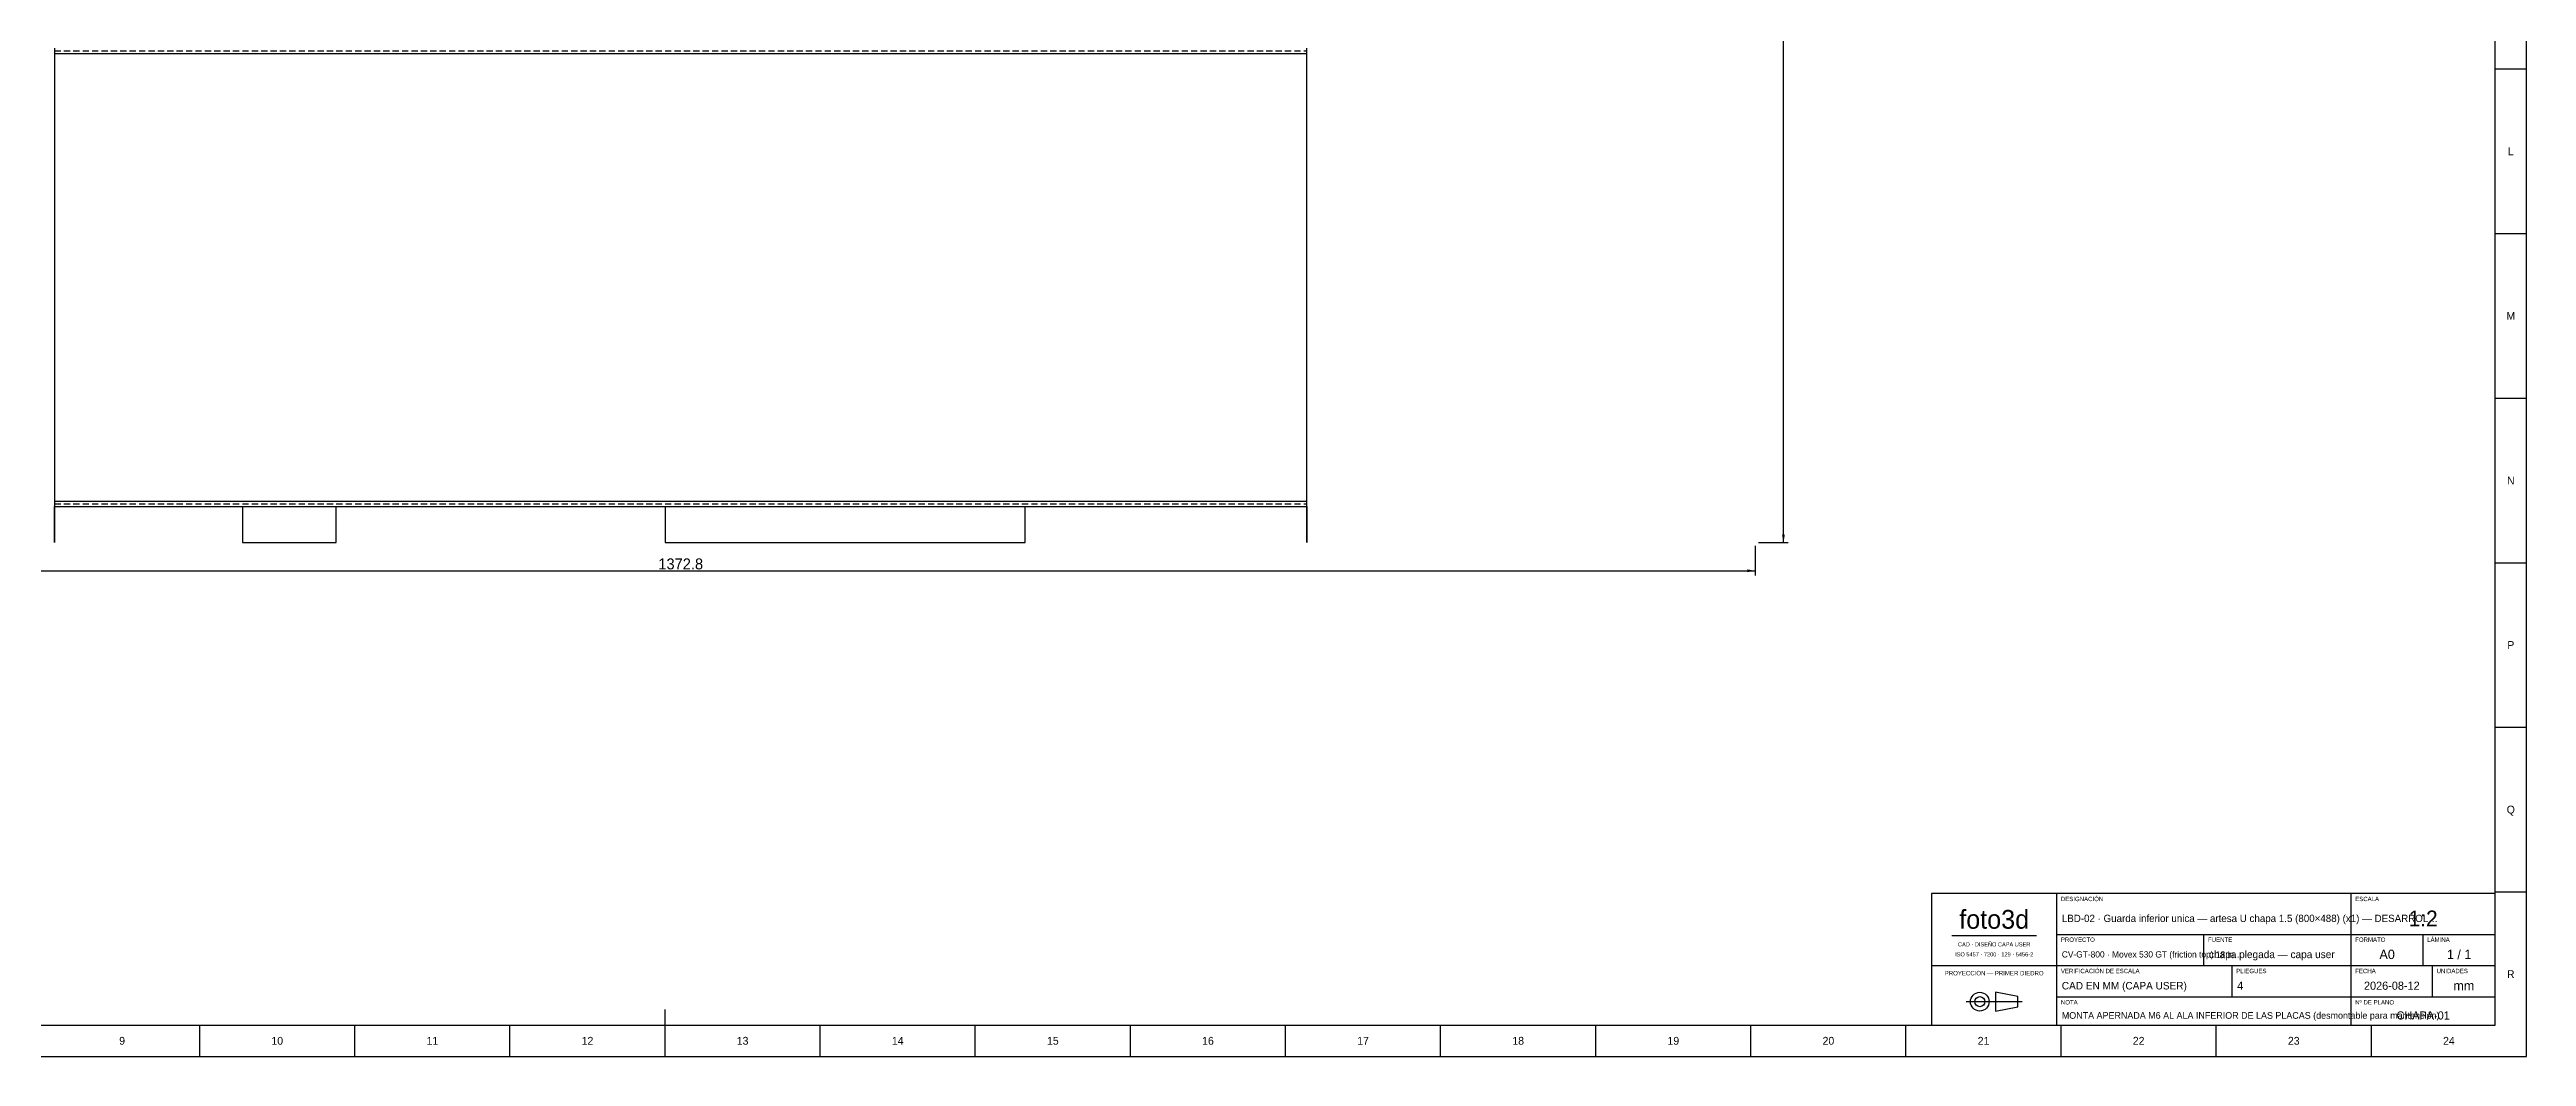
# Model space of a CAD drawing. Extents: x 0 to 2378, y 0 to 1682.
# Drawn here: x 796 to 2378, y 0 to 643 of the extents above; entities that cross this region are included whole.
import ezdxf
from ezdxf.enums import TextEntityAlignment as Align

# ---------------------------------------------------------------- set-up
doc = ezdxf.new("R2010")
doc.units = 0
doc.linetypes.add('DASHED', pattern=[6, 4, -2])
for name, color, linetype in [('COTAS', 7, 'CONTINUOUS'), ('FINA', 7, 'CONTINUOUS'), ('NORMA', 7, 'CONTINUOUS'), ('PLIEGUE', 1, 'DASHED'), ('TEXTO', 7, 'CONTINUOUS'), ('VISIBLE', 7, 'CONTINUOUS')]:
    doc.layers.add(name, color=color, linetype=linetype)

msp = doc.modelspace()

# ---------------------------------------------------------------- linework, layer by layer
at = {"layer": 'COTAS'}
for p, q in [((1903.39, 328.215), (1903.39, 1447.785)), ((1885.39, 326.215), (1885.39, 307.215)), ((1887.39, 328.215), (1906.39, 328.215)), ((512.61, 310.215), (1885.39, 310.215))]:
    msp.add_line(p, q, dxfattribs=at)
for points in [[(1903.39, 328.215), (1904.29, 333.215), (1902.49, 333.215)], [(1885.39, 310.215), (1880.39, 311.115), (1880.39, 309.315)]]:
    msp.add_solid(points, dxfattribs=at)
at = {"layer": 'FINA'}
for p, q in [((2378, 0), (2378, 1682)), ((799, 640.605), (1599, 640.605)), ((2358, 630.75), (2378, 630.75)), ((2358, 525.625), (2378, 525.625)), ((2358, 420.5), (2378, 420.5)), ((799, 354.605), (1599, 354.605)), ((799, 351.215), (1599, 351.215)), ((2358, 315.375), (2378, 315.375)), ((2358, 210.25), (2378, 210.25)), ((2358, 105.125), (2378, 105.125)), ((2011, 77.2), (2065, 77.2)), ((2078, 78), (2266, 78)), ((2172, 58), (2172, 78)), ((2266, 78), (2358, 78)), ((2312, 58), (2312, 78)), ((1998, 58), (2078, 58)), ((2078, 58), (2266, 58)), ((2190, 38), (2190, 58)), ((2266, 58), (2358, 58)), ((2318, 38), (2318, 58)), ((2020.06, 35), (2055.94, 35)), ((2078, 38), (2266, 38)), ((2266, 38), (2358, 38)), ((891.75, 0), (891.75, 20)), ((990.8333, 0), (990.8333, 20)), ((1089.9167, 0), (1089.9167, 20)), ((1189, 0), (1189, 20)), ((1288.0833, 0), (1288.0833, 20)), ((1387.1667, 0), (1387.1667, 20)), ((1486.25, 0), (1486.25, 20)), ((1585.3333, 0), (1585.3333, 20)), ((1684.4167, 0), (1684.4167, 20)), ((1783.5, 0), (1783.5, 20)), ((1882.5833, 0), (1882.5833, 20)), ((1981.6667, 0), (1981.6667, 20)), ((2080.75, 0), (2080.75, 20)), ((2179.8333, 0), (2179.8333, 20)), ((2278.9167, 0), (2278.9167, 20)), ((0, 0), (2378, 0))]:
    msp.add_line(p, q, dxfattribs=at)
at = {"layer": 'NORMA'}
for p, q in [((2358, 20), (2358, 1662)), ((2358, 104), (1998, 104)), ((1998, 104), (1998, 20)), ((2078, 20), (2078, 104)), ((2266, 20), (2266, 104)), ((2358, 20), (2358, 104)), ((40, 20), (2358, 20)), ((1189, 0), (1189, 30)), ((1998, 20), (2358, 20))]:
    msp.add_line(p, q, dxfattribs=at)
at = {"layer": 'PLIEGUE'}
for p, q in [((799, 642.305), (1599, 642.305)), ((799, 352.915), (1599, 352.915))]:
    msp.add_line(p, q, dxfattribs=at)
at = {"layer": 'TEXTO'}
for p, q in [((2053.18, 38.22), (2038.92, 40.98)), ((2038.92, 40.98), (2038.92, 29.02)), ((2038.92, 29.02), (2053.18, 31.78)), ((2053.18, 31.78), (2053.18, 38.22))]:
    msp.add_line(p, q, dxfattribs=at)
for radius in [5.98, 3.22]:
    msp.add_circle((2028.8, 35), radius, dxfattribs=at)
at = {"layer": 'VISIBLE'}
for p, q in [((799, 644.005), (799, 328.215)), ((1599, 328.215), (1599, 644.005)), ((799, 328.215), (799, 351.215)), ((799, 351.215), (919, 351.215)), ((919, 351.215), (919, 328.215)), ((979, 328.215), (979, 351.215)), ((979, 351.215), (1189, 351.215)), ((1189, 351.215), (1189, 328.215)), ((1419, 328.215), (1419, 351.215)), ((1419, 351.215), (1599, 351.215)), ((1599, 351.215), (1599, 328.215)), ((799, 328.215), (799, 328.215)), ((799, 328.215), (799, 328.215)), ((919, 328.215), (919, 328.215)), ((919, 328.215), (979, 328.215)), ((1189, 328.215), (1189, 328.215)), ((1189, 328.215), (1419, 328.215)), ((1599, 328.215), (1599, 328.215)), ((1599, 328.215), (1599, 328.215))]:
    msp.add_line(p, q, dxfattribs=at)

# ---------------------------------------------------------------- texts
at = {"layer": 'COTAS'}
msp.add_text('1372.8', height=7, dxfattribs=at).set_placement((1199, 314.615), align=Align.MIDDLE_CENTER)
at = {"layer": 'TEXTO'}
for s, height, p in [('L', 5, (2368, 578.1875)), ('M', 5, (2368, 473.0625)), ('N', 5, (2368, 367.9375)), ('P', 5, (2368, 262.8125)), ('Q', 5, (2368, 157.6875)), ('foto3d', 12, (2038, 87.6)), ('1:2', 10, (2312, 88.2)), ('ISO 5457 · 7200 · 129 · 5456-2', 2.6, (2038, 65.2)), ('CAD · DISEÑO CAPA USER', 2.6, (2038, 71.6)), ('A0', 6, (2289, 65.2)), ('1 / 1', 6, (2335, 65.2)), ('PROYECCIÓN — PRIMER DIEDRO', 2.8, (2038, 53.2)), ('2026-08-12', 5.2, (2292, 45.2)), ('R', 5, (2368, 52.5625)), ('mm', 6, (2338, 45.2)), ('CHAPA-01', 5.2, (2312, 26.2)), ('9', 5, (842.2083, 10)), ('10', 5, (941.2917, 10)), ('11', 5, (1040.375, 10)), ('12', 5, (1139.4583, 10)), ('13', 5, (1238.5417, 10)), ('14', 5, (1337.625, 10)), ('15', 5, (1436.7083, 10)), ('16', 5, (1535.7917, 10)), ('17', 5, (1634.875, 10)), ('18', 5, (1733.9583, 10)), ('19', 5, (1833.0417, 10)), ('20', 5, (1932.125, 10)), ('21', 5, (2031.2083, 10)), ('22', 5, (2130.2917, 10)), ('23', 5, (2229.375, 10)), ('24', 5, (2328.4583, 10))]:
    msp.add_text(s, height=height, dxfattribs=at).set_placement(p, align=Align.MIDDLE_CENTER)
for s, p in [('DESIGNACIÓN', (2080.6, 99.2)), ('ESCALA', (2268.6, 99.2)), ('PROYECTO', (2080.6, 73.2)), ('FUENTE', (2174.6, 73.2)), ('FORMATO', (2268.6, 73.2)), ('LÁMINA', (2314.6, 73.2)), ('VERIFICACIÓN DE ESCALA', (2080.6, 53.2)), ('PLIEGUES', (2192.6, 53.2)), ('FECHA', (2268.6, 53.2)), ('UNIDADES', (2320.6, 53.2)), ('NOTA', (2080.6, 33.2)), ('Nº DE PLANO', (2268.6, 33.2))]:
    msp.add_text(s, height=2.8, dxfattribs=at).set_placement(p)
for s, height, p in [('LBD-02 · Guarda inferior unica — artesa U chapa 1.5 (800×488) (x1) — DESARROL…', 4.6627, (2081.2, 88.2)), ('CV-GT-800 · Movex 530 GT (friction top) 18 in…', 4, (2081.2, 65.2)), ('chapa plegada — capa user', 4.8, (2175.2, 65.2)), ('CAD EN MM (CAPA USER)', 4.8, (2081.2, 45.2)), ('4', 5.2, (2193.2, 45.2)), ('MONTA APERNADA M6 AL ALA INFERIOR DE LAS PLACAS (desmontable para mantención)', 4.2702, (2081.2, 26.2))]:
    msp.add_text(s, height=height, dxfattribs=at).set_placement(p, align=Align.MIDDLE_LEFT)

doc.saveas('drawing.dxf')
